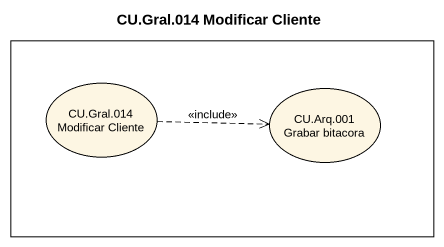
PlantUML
@startuml
title CU.Gral.014 Modificar Cliente
rectangle " " as rectangle1 {
  usecase "CU.Gral.014 Modificar Cliente" as CU_Gral_014_Modificar
  usecase "CU.Arq.001 Grabar bitacora" as CU_Arq_001_Grabar_bitacora
}
CU_Gral_014_Modificar .right.> CU_Arq_001_Grabar_bitacora : <<include>>
@enduml
